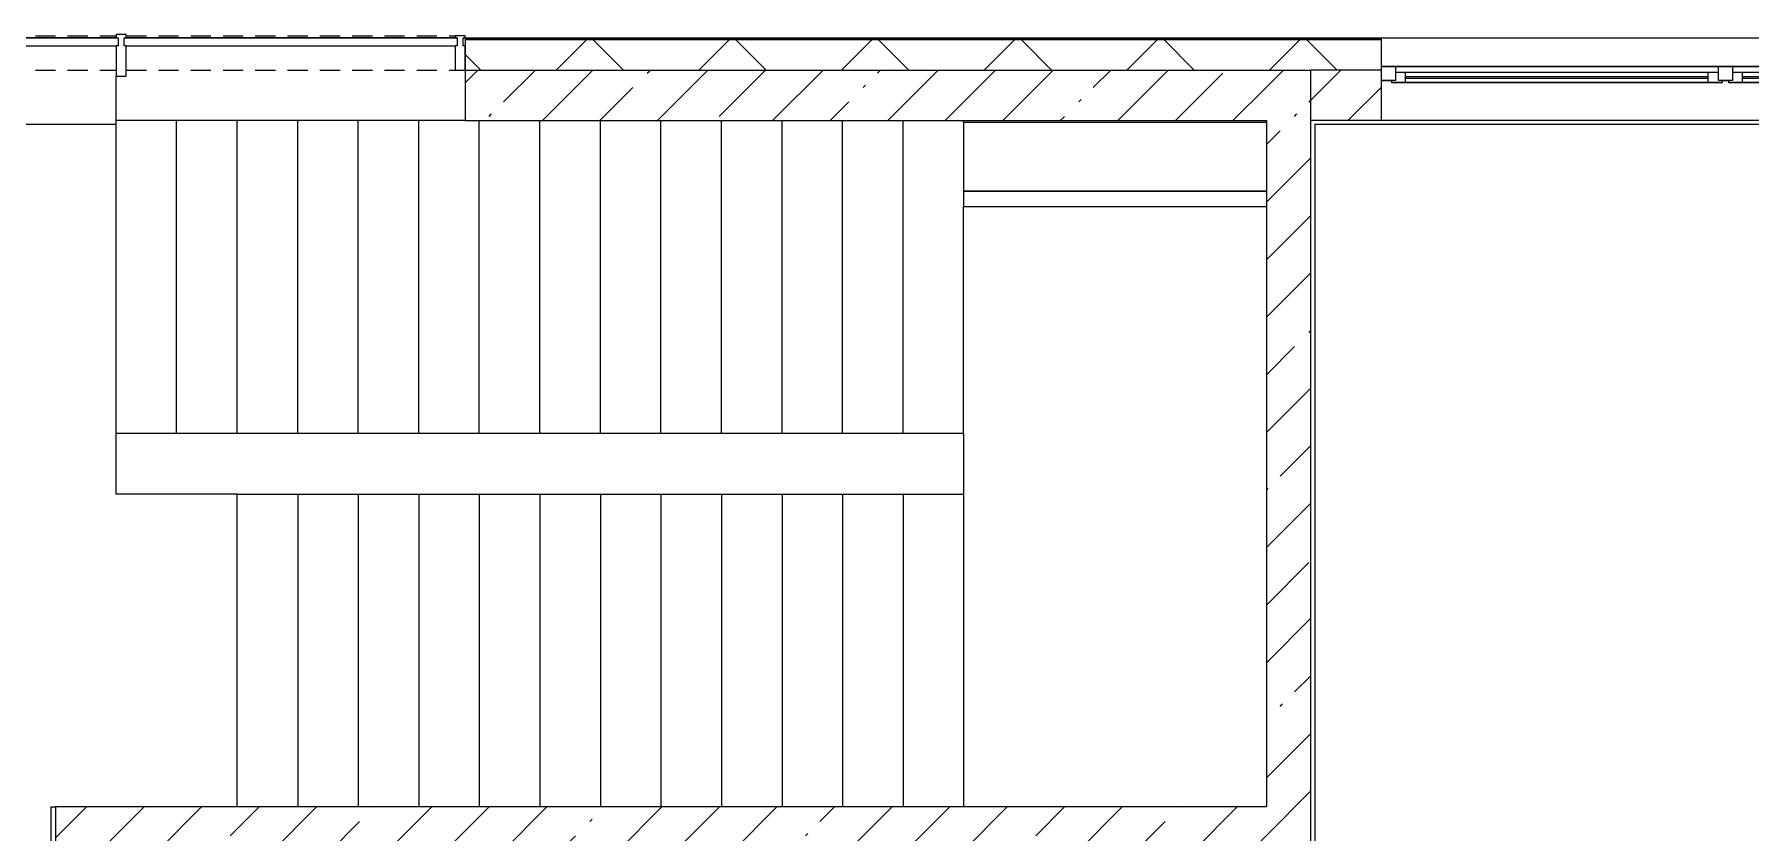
# Model space of a CAD drawing. Header units: millimetres. Extents: x 35111 to 235598, y -8553 to 29000.
# Drawn here: x 203062 to 211568, y 17623 to 21577 of the extents above; entities that cross this region are included whole.
import ezdxf

# ---------------------------------------------------------------- set-up
doc = ezdxf.new("R2010")
doc.units = ezdxf.units.MM
doc.linetypes.add('200_ШТРИХ__ш1_п0_6_', pattern=[160, 100, -60])
for name, color, linetype, lineweight in [('A-DETL-MBND-1', 7, '200_ШТРИХ__ш1_п0_6_', 9), ('A-GLAZ-2', 7, 'Continuous', 5), ('A-GLAZ-CWMG-3', 7, 'Continuous', 5), ('A-WALL', 7, 'Continuous', 9), ('A-WALL-2', 7, 'Continuous', 5), ('I-WALL-3', 7, 'Continuous', 5), ('S-STRS-3', 7, 'Continuous', 5)]:
    doc.layers.add(name, color=color, linetype=linetype, lineweight=lineweight)
doc.layers.add('A-FLOR-2', color=7, linetype='Continuous', lineweight=5, true_color=0xaaaaaa)
pattern_1 = [(45, (108587.53, 0), (-285.1231, 285.1231), []), (45, (108872.65, 0), (-285.1231, 285.1231), [504.031, -100.806, 16.764, -84.042])]

# ---------------------------------------------------------------- blocks, each defined once
blk = doc.blocks.new('120_Окно_СКБ_2Ст_Фрамуга сверху - 120_Окно_СКБ_2Ст_2300х2500_h_ ДОО-19727959-3_9_2_птичка')
at = {"layer": 'A-GLAZ-2'}
for p, q in [((-1150, -127), (-1150, -57)), ((-1150, -57), (-1080, -57)), ((1150, -57), (-1150, -57)), ((-1080, -57), (-1080, -127)), ((-1080, -57), (1080, -57)), ((520, -127), (520, -57)), ((520, -57), (590, -57)), ((590, -57), (590, -127)), ((1080, -127), (1080, -57)), ((1080, -57), (1150, -57)), ((1150, -57), (1150, -127)), ((-1080, -127), (-1150, -127)), ((-1150, -127), (-1100, -127)), ((-1080, -127), (-1100, -127)), ((-1100, -127), (-1100, -137)), ((-1100, -137), (540, -137)), ((540, -137), (-1100, -137)), ((520, -87), (-1080, -87)), ((-1080, -87), (-1080, -127)), ((-1030, -137), (-1030, -87)), ((-1030, -107), (470, -107)), ((470, -117), (-1030, -117)), ((470, -137), (470, -87)), ((520, -127), (520, -87)), ((590, -127), (520, -127)), ((540, -127), (520, -127)), ((540, -127), (570, -127)), ((540, -127), (570, -127)), ((540, -137), (540, -127)), ((590, -127), (570, -127)), ((570, -127), (570, -137)), ((570, -137), (1100, -137)), ((1100, -137), (570, -137)), ((1080, -87), (590, -87)), ((590, -87), (590, -127)), ((640, -137), (640, -87)), ((640, -107), (1030, -107)), ((1030, -117), (640, -117)), ((1030, -137), (1030, -87)), ((1080, -127), (1080, -87)), ((1150, -127), (1080, -127)), ((1100, -127), (1080, -127)), ((1100, -127), (1150, -127)), ((1100, -137), (1100, -127))]:
    blk.add_line(p, q, dxfattribs=at)
blk = doc.blocks.new('PNS_Панель прямоугольная - Нр_Стекло - 40мм-22855911-3_9_2_птичка')
at = {"layer": 'A-GLAZ-2'}
h = blk.add_hatch(dxfattribs=at)
h.set_pattern_fill('FP_163', color=256, style=0, pattern_type=2)
h.set_pattern_definition([(45, (-94620, -21060), (-1414.214, 1414.214), [1000, -3000]), (45, (-95620, -21560), (-1414.214, 1414.214), [3000, -1000]), (45, (-93620, -22060), (-1414.214, 1414.214), [1000, -3000])])
h.paths.add_polyline_path([(760, -40), (770, -40), (770, 0), (-770, 0), (-770, -40), (37.1, -40)])
for p, q in [((-770, 0), (770, 0)), ((760, 0), (-770, 0)), ((-760, -40), (760, -40))]:
    blk.add_line(p, q, dxfattribs=at)
blk = doc.blocks.new('Прямоугольный импост - Импост структурный с накладкой - 170мм-22855901-3_9_2_птичка')
at = {"layer": 'A-DETL-MBND-1'}
for p, q in [((93360, 21560), (93360, 21570)), ((93360, 21570), (94880, 21570)), ((93360, 21400), (94880, 21400))]:
    blk.add_line(p, q, dxfattribs=at)
blk = doc.blocks.new('Прямоугольный импост - Импост структурный с накладкой - 170мм-22854936-3_9_2_птичка')
at = {"layer": 'A-GLAZ-CWMG-3'}
for p, q in [((-50, 40), (-50, 160)), ((-50, 160), (0, 160)), ((0, 160), (0, 40)), ((-40, 40), (-50, 40)), ((-50, -10), (-50, 0)), ((-50, 0), (-40, 0)), ((-40, 0), (-40, 40)), ((-10, 40), (-10, 0)), ((0, 40), (-10, 40)), ((-10, 0), (0, 0)), ((0, 0), (0, -10)), ((0, -10), (-50, -10))]:
    blk.add_line(p, q, dxfattribs=at)
blk = doc.blocks.new('PNS_Панель прямоугольная1 - Нр_Стекло - 40мм-23689159-3_9_2_птичка')
at = {"layer": 'A-GLAZ-2'}
for p, q in [((-825, 0), (825, 0)), ((825, 0), (-815, 0)), ((-815, -40), (815, -40))]:
    blk.add_line(p, q, dxfattribs=at)
blk = doc.blocks.new('Прямоугольный импост - Импост структурный с накладкой - 170мм-23689141-3_9_2_птичка')
at = {"layer": 'A-DETL-MBND-1'}
for p, q in [((94930, 21570), (96560, 21570)), ((96560, 21570), (96560, 21560)), ((94930, 21400), (96560, 21400))]:
    blk.add_line(p, q, dxfattribs=at)
blk = doc.blocks.new('Прямоугольный импост - Импост структурный с накладкой - 190мм-22854925-3_9_2_птичка')
at = {"layer": 'A-GLAZ-CWMG-3'}
for p, q in [((-25, 40), (-25, 190)), ((-25, 190), (25, 190)), ((25, 190), (25, 40)), ((-15, 40), (-25, 40)), ((-25, -17), (-25, 0)), ((-25, 0), (-15, 0)), ((-15, 0), (-15, 40)), ((15, 40), (15, 0)), ((25, 40), (15, 40)), ((15, 0), (25, 0)), ((25, 0), (25, -17)), ((25, -17), (-25, -17))]:
    blk.add_line(p, q, dxfattribs=at)
blk = doc.blocks.new('Зашивка приборов отопления40 - Зашивка приборов отопления-33325598-3_9_2_птичка')
at = {"layer": 'A-WALL-2'}
for p, q in [((126595, 120), (125095, 120)), ((126595, 45), (126595, 120)), ((126595, 45), (125095, 45)), ((125095, 45), (126595, 45)), ((126595, -295), (126595, 45)), ((125095, -295), (126595, -295))]:
    blk.add_line(p, q, dxfattribs=at)

msp = doc.modelspace()

# ---------------------------------------------------------------- hatches: boundary and pattern name
at = {"layer": 'A-WALL-2'}
h = msp.add_hatch(dxfattribs=at)
h.set_pattern_fill('FP_105', color=256, style=0, pattern_type=2)
h.set_pattern_definition([(45, (108587.53, 0), (-353.5534, 353.5534), []), (135, (108587.53, 0), (-353.5534, -353.5534), [])])
h.paths.add_polyline_path([(233817.5, 21400), (233817.5, 21550), (228737.7, 21550), (228737.7, 21400), (233667.5, 21400)])
h.paths.add_polyline_path([(227837.7, 21400), (227837.7, 21550), (226488, 21550), (226488, 21400), (226981.9, 21400)])
h.paths.add_polyline_path([(215438, 21400), (215438, 21550), (214137.7, 21550), (214137.7, 21400), (214863.2, 21400)])
h.paths.add_polyline_path([(216338, 21400), (217638, 21400), (217638, 21550), (216338, 21550)])
h.paths.add_polyline_path([(201897.5, 21400), (201897.5, 21550), (201877.5, 21550), (201877.5, 21400)])
h.paths.add_polyline_path([(218538, 21400), (219837.5, 21400), (219837.5, 21550), (218538, 21550)])
h.paths.add_polyline_path([(225117.5, 21400), (225588, 21400), (225588, 21550), (224718, 21550), (224718, 21400)])
h.paths.add_polyline_path([(222137.5, 21400), (223288, 21400), (223288, 21550), (222137.5, 21550)])
h.paths.add_polyline_path([(206473.4, 21400), (209737.5, 21400), (209737.5, 21550), (205197.5, 21550), (205197.5, 21400)])
h.paths.add_polyline_path([(212066.6, 21400), (213237.7, 21400), (213237.7, 21550), (212037.5, 21550), (212037.5, 21400)])
at = {"layer": 'I-WALL-3'}
h = msp.add_hatch(dxfattribs=at)
h.set_pattern_fill('FP_101', color=256, style=0, pattern_type=2)
h.set_pattern_definition(pattern_1)
h.paths.add_polyline_path([(206473.4, 21150), (209167.5, 21150), (209167.5, 21400), (205197.5, 21400), (205197.5, 21150)])
h.paths.add_polyline_path([(201617.5, 21150), (201897.5, 21150), (201897.5, 21400), (201617.5, 21400)])
h = msp.add_hatch(dxfattribs=at)
h.set_pattern_fill('FP_101', color=256, style=0, pattern_type=2)
h.set_pattern_definition(pattern_1)
h.paths.add_polyline_path([(209167.5, 17530), (209387.5, 17530), (209387.5, 21400), (209167.5, 21400), (209167.5, 17750)])
h = msp.add_hatch(dxfattribs=at)
h.set_pattern_fill('FP_101', color=256, style=0, pattern_type=2)
h.set_pattern_definition(pattern_1)
h.paths.add_polyline_path([(219637.5, 21150), (219837.5, 21150), (219837.5, 21400), (219637.5, 21400), (219637.5, 21275)])
h.paths.add_polyline_path([(229627.5, 21150), (229627.5, 21400), (229437.5, 21400), (229437.5, 21150)])
h.paths.add_polyline_path([(218937.5, 21150), (218937.5, 21400), (218538, 21400), (218538, 21150)])
h.paths.add_polyline_path([(222137.5, 21150), (223288, 21150), (223288, 21400), (222137.5, 21400)])
h.paths.add_polyline_path([(226981.9, 21150), (227837.7, 21150), (227837.7, 21400), (226488, 21400), (226488, 21150)])
h.paths.add_polyline_path([(217638, 21150), (217638, 21400), (216338, 21400), (216338, 21150)])
h.paths.add_polyline_path([(225588, 21150), (225588, 21400), (224718, 21400), (224718, 21150), (225117.5, 21150)])
h.paths.add_polyline_path([(214637.5, 21150), (215438, 21150), (215438, 21400), (214637.5, 21400), (214637.5, 21246.1)])
h.paths.add_polyline_path([(212066.6, 21150), (213237.7, 21150), (213237.7, 21400), (212037.5, 21400), (212037.5, 21150)])
h.paths.add_polyline_path([(209387.5, 21150), (209737.5, 21150), (209737.5, 21400), (209387.5, 21400)])
h = msp.add_hatch(dxfattribs=at)
h.set_pattern_fill('FP_101', color=256, style=0, pattern_type=2)
h.set_pattern_definition(pattern_1)
h.paths.add_polyline_path([(203387.5, 13620), (203387.5, 17750), (203167.5, 17750), (203167.5, 13620)])
h = msp.add_hatch(dxfattribs=at)
h.set_pattern_fill('FP_101', color=256, style=0, pattern_type=2)
h.set_pattern_definition(pattern_1)
h.paths.add_polyline_path([(209167.5, 17530), (209167.5, 17750), (203387.5, 17750), (203387.5, 17530), (206473.4, 17530)])

# ---------------------------------------------------------------- linework, layer by layer
at = {"layer": 'A-FLOR-2'}
for p, q in [((203467.5, 19300), (203467.5, 21370)), ((203467.5, 21130), (201637.5, 21130)), ((214117.5, 21130), (209407.5, 21130)), ((209407.5, 21130), (209407.5, 13920)), ((204067.5, 19300), (203467.5, 19300)), ((204067.5, 17750), (204067.5, 19300)), ((203146.5, 13620), (203146.5, 17750)), ((203146.5, 17750), (203167.5, 17750))]:
    msp.add_line(p, q, dxfattribs=at)
at = {"layer": 'A-WALL'}
for p, q in [((209737.5, 21553), (205197.5, 21553)), ((209737.5, 21550), (205197.5, 21550)), ((205197.5, 21400), (209167.5, 21400)), ((209737.5, 21400), (209387.5, 21400))]:
    msp.add_line(p, q, dxfattribs=at)
at = {"layer": 'A-WALL-2'}
for p, q in [((216338, 21558), (205197.5, 21558)), ((205197.5, 21558), (205197.5, 21400)), ((209737.5, 21400), (209737.5, 21558)), ((209167.5, 21400), (209387.5, 21400))]:
    msp.add_line(p, q, dxfattribs=at)
at = {"layer": 'I-WALL-3'}
for p, q in [((205197.5, 21400), (205197.5, 21150)), ((209387.5, 13900), (209387.5, 21400)), ((209737.5, 21150), (209737.5, 21400)), ((205197.5, 21150), (209167.5, 21150)), ((209167.5, 21150), (209167.5, 17750)), ((214137.5, 21150), (209387.5, 21150)), ((203167.5, 17750), (203167.5, 13620)), ((209167.5, 17750), (203167.5, 17750))]:
    msp.add_line(p, q, dxfattribs=at)
at = {"layer": 'S-STRS-3'}
for p, q in [((203467.5, 19600), (203467.5, 21150)), ((203767.5, 21150), (203467.5, 21150)), ((204067.5, 21150), (203767.5, 21150)), ((203767.5, 19600), (203767.5, 21150)), ((203767.5, 19600), (203767.5, 21150)), ((204367.5, 21150), (204067.5, 21150)), ((204067.5, 19600), (204067.5, 21150)), ((204067.5, 19600), (204067.5, 21150)), ((204667.5, 21150), (204367.5, 21150)), ((204367.5, 19600), (204367.5, 21150)), ((204367.5, 19600), (204367.5, 21150)), ((204967.5, 21150), (204667.5, 21150)), ((204667.5, 19600), (204667.5, 21150)), ((204667.5, 19600), (204667.5, 21150)), ((205197.5, 21150), (204967.5, 21150)), ((204967.5, 19600), (204967.5, 21150)), ((204967.5, 19600), (204967.5, 21150)), ((205267.5, 19600), (205267.5, 21150)), ((205267.5, 19600), (205267.5, 21150)), ((205567.5, 19600), (205567.5, 21150)), ((205567.5, 19600), (205567.5, 21150)), ((205867.5, 19600), (205867.5, 21150)), ((205867.5, 19600), (205867.5, 21150)), ((206167.5, 19600), (206167.5, 21150)), ((206167.5, 19600), (206167.5, 21150)), ((206467.5, 19600), (206467.5, 21150)), ((206467.5, 19600), (206467.5, 21150)), ((206767.5, 19600), (206767.5, 21150)), ((206767.5, 19600), (206767.5, 21150)), ((207067.5, 19600), (207067.5, 21150)), ((207067.5, 19600), (207067.5, 21150)), ((207367.5, 19600), (207367.5, 21150)), ((207367.5, 19600), (207367.5, 21150)), ((207667.5, 21140), (207667.5, 21150)), ((207667.5, 21140), (207667.5, 21150)), ((207667.5, 19600), (207667.5, 20725)), ((207667.5, 19600), (207667.5, 20725)), ((203767.5, 19600), (203467.5, 19600)), ((204067.5, 19600), (203767.5, 19600)), ((204367.5, 19600), (204067.5, 19600)), ((204667.5, 19600), (204367.5, 19600)), ((204967.5, 19600), (204667.5, 19600)), ((205267.5, 19600), (204967.5, 19600)), ((205567.5, 19600), (205267.5, 19600)), ((205867.5, 19600), (205567.5, 19600)), ((206167.5, 19600), (205867.5, 19600)), ((206467.5, 19600), (206167.5, 19600)), ((206767.5, 19600), (206467.5, 19600)), ((207067.5, 19600), (206767.5, 19600)), ((207367.5, 19600), (207067.5, 19600)), ((207667.5, 19600), (207367.5, 19600)), ((207667.5, 19600), (207667.5, 19300)), ((204067.5, 19300), (204367.5, 19300)), ((204367.5, 19300), (204667.5, 19300)), ((204367.5, 19300), (204367.5, 17750)), ((204367.5, 19300), (204367.5, 17750)), ((204667.5, 19300), (204967.5, 19300)), ((204667.5, 19300), (204667.5, 17750)), ((204667.5, 19300), (204667.5, 17750)), ((204967.5, 19300), (205267.5, 19300)), ((204967.5, 19300), (204967.5, 17750)), ((204967.5, 19300), (204967.5, 17750)), ((205267.5, 19300), (205567.5, 19300)), ((205267.5, 19300), (205267.5, 17750)), ((205267.5, 19300), (205267.5, 17750)), ((205567.5, 19300), (205867.5, 19300)), ((205567.5, 19300), (205567.5, 17750)), ((205567.5, 19300), (205567.5, 17750)), ((205867.5, 19300), (206167.5, 19300)), ((205867.5, 19300), (205867.5, 17750)), ((205867.5, 19300), (205867.5, 17750)), ((206167.5, 19300), (206467.5, 19300)), ((206167.5, 19300), (206167.5, 17750)), ((206167.5, 19300), (206167.5, 17750)), ((206467.5, 19300), (206767.5, 19300)), ((206467.5, 19300), (206467.5, 17750)), ((206467.5, 19300), (206467.5, 17750)), ((206767.5, 19300), (207067.5, 19300)), ((206767.5, 19300), (206767.5, 17750)), ((206767.5, 19300), (206767.5, 17750)), ((207067.5, 19300), (207367.5, 19300)), ((207067.5, 19300), (207067.5, 17750)), ((207067.5, 19300), (207067.5, 17750)), ((207367.5, 19300), (207667.5, 19300)), ((207367.5, 19300), (207367.5, 17750)), ((207367.5, 19300), (207367.5, 17750)), ((207667.5, 19300), (207667.5, 17750)), ((207667.5, 19300), (207667.5, 17750))]:
    msp.add_line(p, q, dxfattribs=at)

# ---------------------------------------------------------------- block references
at = {"layer": 'A-DETL-MBND-1'}
for name in ['Прямоугольный импост - Импост структурный с накладкой - 170мм-22855901-3_9_2_птичка', 'Прямоугольный импост - Импост структурный с накладкой - 170мм-23689141-3_9_2_птичка']:
    msp.add_blockref(name, (108587.5, 0), dxfattribs=at)
at = {"layer": 'A-GLAZ-2'}
for name, p in [('PNS_Панель прямоугольная - Нр_Стекло - 40мм-22855911-3_9_2_птичка', (202707.5, 21560)), ('PNS_Панель прямоугольная1 - Нр_Стекло - 40мм-23689159-3_9_2_птичка', (204332.5, 21560)), ('120_Окно_СКБ_2Ст_Фрамуга сверху - 120_Окно_СКБ_2Ст_2300х2500_h_ ДОО-19727959-3_9_2_птичка', (210887.5, 21475))]:
    msp.add_blockref(name, p, dxfattribs=at)
at = {"layer": 'A-GLAZ-CWMG-3', "extrusion": (0, 0, -1), "rotation": 180}
for name, p in [('Прямоугольный импост - Импост структурный с накладкой - 190мм-22854925-3_9_2_птичка', (-203492.5, 21560)), ('Прямоугольный импост - Импост структурный с накладкой - 170мм-22854936-3_9_2_птичка', (-205197.5, 21560))]:
    msp.add_blockref(name, p, dxfattribs=at)
at = {"layer": 'A-WALL-2', "rotation": 180}
msp.add_blockref('Зашивка приборов отопления40 - Зашивка приборов отопления-33325598-3_9_2_птичка', (334262.6, 20845), dxfattribs=at)

doc.saveas('drawing.dxf')
